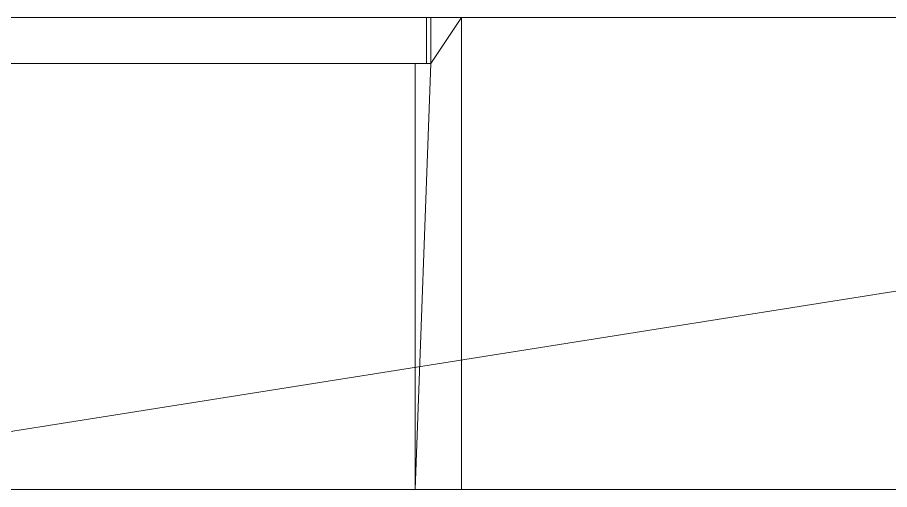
# Model space of a CAD drawing. Header units: millimetres. Extents: x 58509 to 70877, y -36887 to -9553.
# Drawn here: x 63242 to 64091, y -33894 to -33434 of the extents above; entities that cross this region are included whole.
import ezdxf

# ---------------------------------------------------------------- set-up
doc = ezdxf.new("R2010")
doc.units = ezdxf.units.MM
for name, color, linetype, lineweight in [('A-DOOR', 31, 'Continuous', 9), ('A-DOOR-FRAM', 31, 'Continuous', 9), ('A-WALL', 113, 'Continuous', 9)]:
    doc.layers.add(name, color=color, linetype=linetype, lineweight=lineweight)

# ---------------------------------------------------------------- blocks, each defined once
blk = doc.blocks.new('TU DF 1 - Rahmenstock flächenbündig - ML - 885 x 2135-2481295-_3D_')
at = {"layer": 'A-DOOR'}
mesh = blk.add_polyface(dxfattribs=at)
corners = [(408.5, 230), (408.5, 185), (-408.5, 185), (-408.5, 230)]
mesh.append_faces([[corners[k] for k in face] for face in [(2, 3, 0, 1)]])
mesh = blk.add_polyface(dxfattribs=at)
corners = [(-408.5, 230), (-408.5, 230, 2101), (408.5, 230, 2101), (408.5, 230)]
mesh.append_faces([[corners[k] for k in face] for face in [(0, 1, 2, 3)]])
mesh = blk.add_polyface(dxfattribs=at)
corners = [(-408.5, 185, 2101), (408.5, 185, 2101), (408.5, 230, 2101), (-408.5, 230, 2101)]
mesh.append_faces([[corners[k] for k in face] for face in [(2, 3, 0, 1)]])
mesh = blk.add_polyface(dxfattribs=at)
corners = [(408.5, 185, 2101), (408.5, 185), (408.5, 230), (408.5, 230, 2101)]
mesh.append_faces([[corners[k] for k in face] for face in [(3, 0, 1, 2)]])
mesh = blk.add_polyface(dxfattribs=at)
corners = [(408.5, 185), (408.5, 185, 2101), (-408.5, 185, 2101), (-408.5, 185)]
mesh.append_faces([[corners[k] for k in face] for face in [(1, 2, 3, 0)]])
at = {"layer": 'A-DOOR-FRAM'}
mesh = blk.add_polyface(dxfattribs=at)
corners = [(-442.5, 230, 2135), (442.5, 230, 2135), (412.5, 230, 2105), (-412.5, 230, 2105)]
mesh.append_faces([[corners[k] for k in face] for face in [(2, 3, 0, 1)]])
mesh = blk.add_polyface(dxfattribs=at)
corners = [(-442.5, 230, 2135), (-442.5, -230, 2135), (442.5, -230, 2135), (442.5, 230, 2135)]
mesh.append_faces([[corners[k] for k in face] for face in [(0, 1, 2, 3)]])
mesh = blk.add_polyface(dxfattribs=at)
corners = [(-412.5, 185, 2105), (-412.5, 230, 2105), (412.5, 230, 2105), (412.5, 185, 2105)]
mesh.append_faces([[corners[k] for k in face] for face in [(3, 0, 1, 2)]])
mesh = blk.add_polyface(dxfattribs=at)
corners = [(412.5, 230), (442.5, 230), (442.5, -230), (397.5, -230), (397.5, 185), (412.5, 185)]
mesh.append_faces([[corners[k] for k in face] for face in [(5, 3, 4)]], dxfattribs={"vtx0": -1})
mesh.append_faces([[corners[k] for k in face] for face in [(2, 3, 5, 1)]], dxfattribs={"vtx1": -1, "vtx2": -1})
mesh.append_faces([[corners[k] for k in face] for face in [(5, 0, 1)]], dxfattribs={"vtx2": -1})
mesh = blk.add_polyface(dxfattribs=at)
corners = [(442.5, 230, 2135), (442.5, 230), (412.5, 230), (412.5, 230, 2105)]
mesh.append_faces([[corners[k] for k in face] for face in [(1, 2, 3, 0)]])
mesh = blk.add_polyface(dxfattribs=at)
corners = [(412.5, 185, 2105), (412.5, 230, 2105), (412.5, 230), (412.5, 185)]
mesh.append_faces([[corners[k] for k in face] for face in [(0, 1, 2, 3)]])
mesh = blk.add_polyface(dxfattribs=at)
corners = [(442.5, 230, 2135), (442.5, -230, 2135), (442.5, -230), (442.5, 230)]
mesh.append_faces([[corners[k] for k in face] for face in [(0, 1, 2, 3)]])
mesh = blk.add_polyface(dxfattribs=at)
corners = [(-397.5, 185), (-412.5, 185), (-412.5, 185, 2105), (412.5, 185, 2105), (412.5, 185), (397.5, 185), (397.5, 185, 2090), (-397.5, 185, 2090)]
mesh.append_faces([[corners[k] for k in face] for face in [(6, 7, 2, 3)]], dxfattribs={"vtx1": -1, "vtx3": -1})
mesh.append_faces([[corners[k] for k in face] for face in [(4, 5, 6, 3)]], dxfattribs={"vtx2": -1})
mesh.append_faces([[corners[k] for k in face] for face in [(7, 0, 1, 2)]], dxfattribs={"vtx3": -1})
mesh = blk.add_polyface(dxfattribs=at)
corners = [(-397.5, -230, 2090), (-397.5, 185, 2090), (397.5, 185, 2090), (397.5, -230, 2090)]
mesh.append_faces([[corners[k] for k in face] for face in [(3, 0, 1, 2)]])
mesh = blk.add_polyface(dxfattribs=at)
corners = [(397.5, -230, 2090), (397.5, 185, 2090), (397.5, 185), (397.5, -230)]
mesh.append_faces([[corners[k] for k in face] for face in [(0, 1, 2, 3)]])
mesh = blk.add_polyface(dxfattribs=at)
corners = [(442.5, -230, 2135), (-442.5, -230, 2135), (-397.5, -230, 2090), (397.5, -230, 2090)]
mesh.append_faces([[corners[k] for k in face] for face in [(2, 3, 0, 1)]])
mesh = blk.add_polyface(dxfattribs=at)
corners = [(442.5, -230, 2135), (397.5, -230, 2090), (397.5, -230), (442.5, -230)]
mesh.append_faces([[corners[k] for k in face] for face in [(1, 2, 3, 0)]])

msp = doc.modelspace()

# ---------------------------------------------------------------- block references
at = {"layer": 'A-DOOR', "rotation": 0.0001614467679484}
msp.add_blockref('TU DF 1 - Rahmenstock flächenbündig - ML - 885 x 2135-2481295-_3D_', (63231.9, -33663.68), dxfattribs=at)

# ---------------------------------------------------------------- meshes
at = {"layer": 'A-WALL'}
mesh = msp.add_polyface(dxfattribs=at)
corners = [(59349.03, -33433.69, 4000), (65778.21, -33433.67, 4000), (65778.21, -33433.67), (63674.4, -33433.68), (63674.4, -33433.68, 2135), (62789.4, -33433.68, 2135), (62789.4, -33433.68), (59349.03, -33433.69)]
mesh.append_faces([[corners[k] for k in face] for face in [(1, 4, 5, 0)]], dxfattribs={"vtx0": -1, "vtx2": -1})
mesh.append_faces([[corners[k] for k in face] for face in [(2, 3, 4, 1)]], dxfattribs={"vtx2": -1})
mesh.append_faces([[corners[k] for k in face] for face in [(5, 6, 7, 0)]], dxfattribs={"vtx3": -1})
mesh = msp.add_polyface(dxfattribs=at)
corners = [(59349.03, -33893.69), (59349.03, -33433.69), (62789.4, -33433.68), (62789.4, -33893.68), (62418.89, -33893.68), (65778.21, -33433.67), (65778.21, -33893.67), (63674.4, -33893.68), (63674.4, -33433.68)]
mesh.append_faces([[corners[k] for k in face] for face in [(6, 7, 8, 5)]])
mesh.append_faces([[corners[k] for k in face] for face in [(4, 2, 3)]], dxfattribs={"vtx0": -1})
mesh.append_faces([[corners[k] for k in face] for face in [(1, 2, 4, 0)]], dxfattribs={"vtx1": -1})
mesh = msp.add_polyface(dxfattribs=at)
corners = [(59349.03, -33893.69, 4000), (62418.89, -33893.68, 4000), (62878.89, -33893.68, 4000), (65778.21, -33893.67, 4000), (65778.21, -33433.67, 4000), (59349.03, -33433.69, 4000)]
mesh.append_faces([[corners[k] for k in face] for face in [(1, 5, 0)]], dxfattribs={"vtx0": -1})
mesh.append_faces([[corners[k] for k in face] for face in [(4, 5, 1, 2)]], dxfattribs={"vtx1": -1, "vtx3": -1})
mesh.append_faces([[corners[k] for k in face] for face in [(2, 3, 4)]], dxfattribs={"vtx2": -1})
mesh = msp.add_polyface(dxfattribs=at)
corners = [(63674.4, -33433.68, 2135), (63674.4, -33893.68, 2135), (62789.4, -33893.68, 2135), (62789.4, -33433.68, 2135)]
mesh.append_faces([[corners[k] for k in face] for face in [(3, 0, 1, 2)]])
mesh = msp.add_polyface(dxfattribs=at)
corners = [(63674.4, -33893.68, 2135), (63674.4, -33433.68, 2135), (63674.4, -33433.68), (63674.4, -33893.68)]
mesh.append_faces([[corners[k] for k in face] for face in [(0, 1, 2, 3)]])
mesh = msp.add_polyface(dxfattribs=at)
corners = [(65778.21, -33893.67, 4000), (62878.89, -33893.68, 4000), (62418.89, -33893.68, 4000), (59349.03, -33893.69, 4000), (59349.03, -33893.69), (62418.89, -33893.68), (62789.4, -33893.68), (62789.4, -33893.68, 2135), (63674.4, -33893.68, 2135), (63674.4, -33893.68), (65778.21, -33893.67)]
mesh.append_faces([[corners[k] for k in face] for face in [(7, 4, 5, 6)]], dxfattribs={"vtx0": -1})
mesh.append_faces([[corners[k] for k in face] for face in [(7, 2, 3, 4)]], dxfattribs={"vtx0": -1, "vtx3": -1})
mesh.append_faces([[corners[k] for k in face] for face in [(9, 10, 8)]], dxfattribs={"vtx1": -1})
mesh.append_faces([[corners[k] for k in face] for face in [(0, 1, 8, 10)]], dxfattribs={"vtx1": -1, "vtx2": -1})
mesh.append_faces([[corners[k] for k in face] for face in [(1, 2, 7, 8)]], dxfattribs={"vtx1": -1, "vtx3": -1})

doc.saveas('drawing.dxf')
